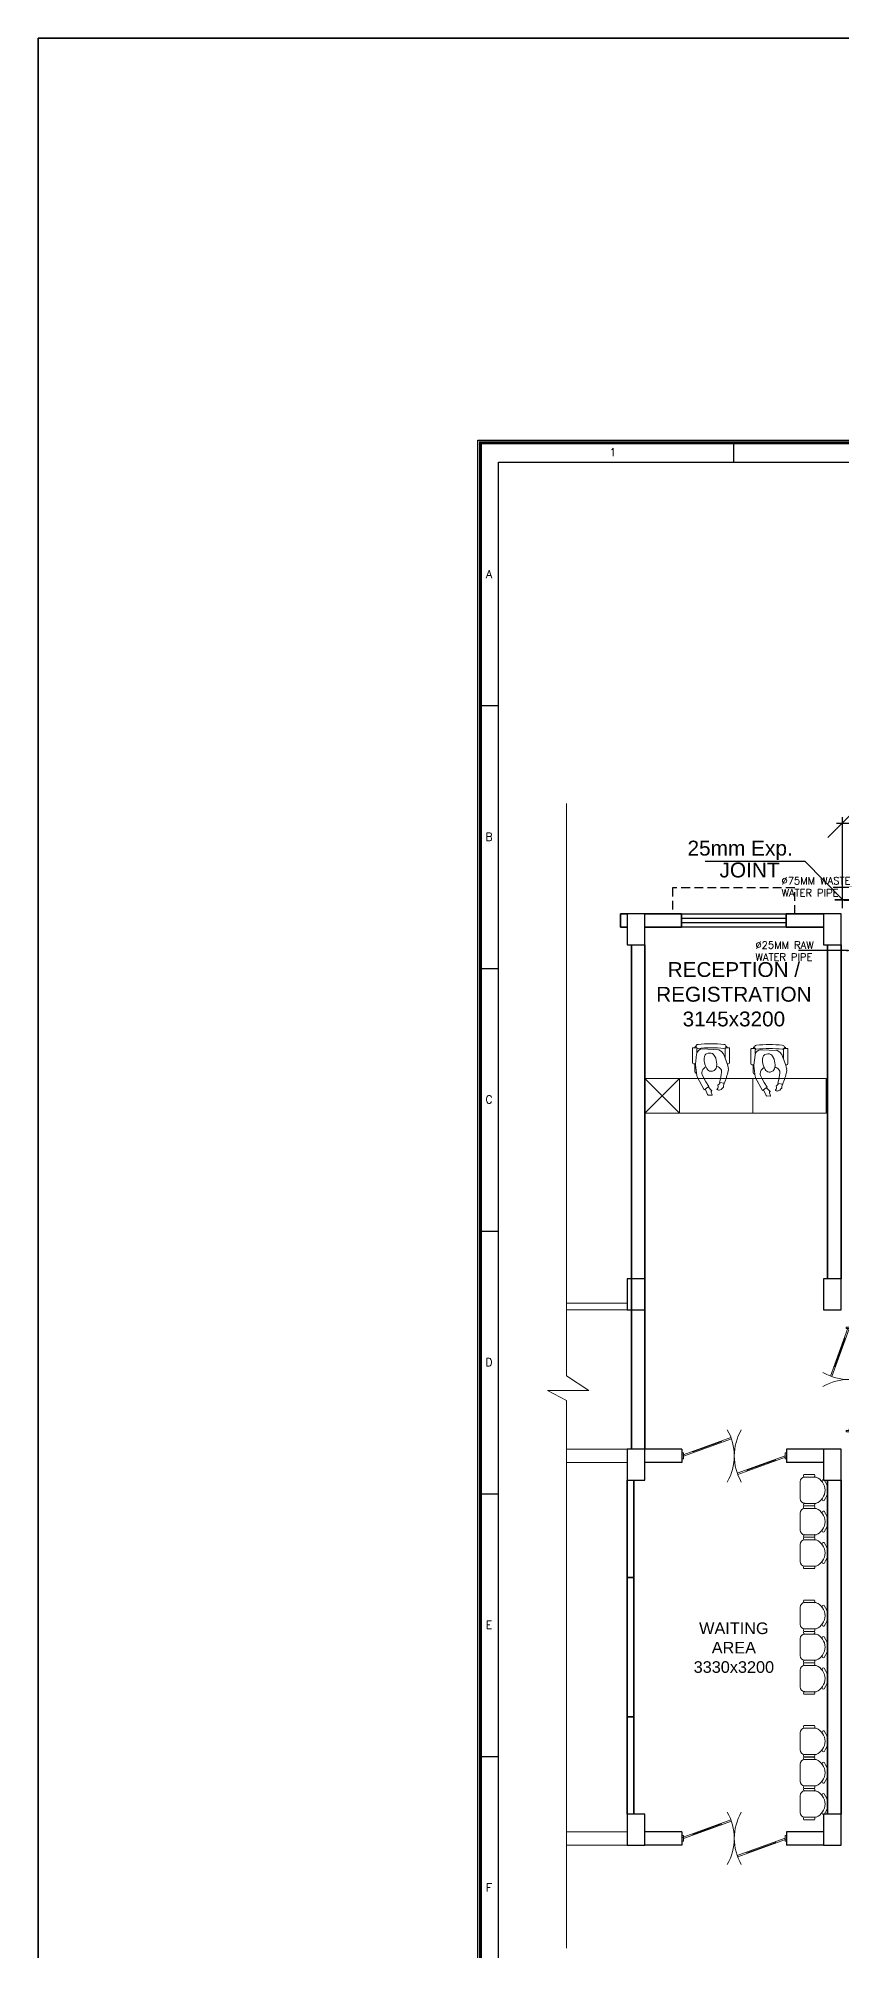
# Model space of a CAD drawing. Header units: millimetres. Extents: x 1448174 to 1599581, y -224422 to -106989.
# Drawn here: x 1448174 to 1461990, y -207901 to -174999 of the extents above; entities that cross this region are included whole.
import ezdxf
from ezdxf import colors
from ezdxf.entities.mleader import LeaderData, LeaderLine
from ezdxf.enums import TextEntityAlignment as Align
from ezdxf.math import Vec2, Vec3

# ---------------------------------------------------------------- set-up
doc = ezdxf.new("R2010")
doc.units = ezdxf.units.MM
doc.header["$LTSCALE"] = 600
doc.header["$MEASUREMENT"] = 0
doc.header["$PDMODE"] = 35
doc.linetypes.add('HIDDEN', pattern=[0.375, 0.25, -0.125])
doc.layers.add('AREA', color=193, linetype='Continuous', plot=False)
for name, color, linetype in [('col', 5, 'Continuous'), ('EXP JOINT', 3, 'Continuous'), ('Lines', 7, 'Continuous'), ('PL- WASTE PIPE', 6, 'Continuous'), ('TEXT', 253, 'Continuous'), ('TITLE', 7, 'Continuous'), ('wall', 1, 'Continuous'), ('Window', 4, 'Continuous')]:
    doc.layers.add(name, color=color, linetype=linetype)
for name, color, linetype, lineweight in [('D.F ', 251, 'Continuous', 5), ('DOOR', 144, 'Continuous', 13), ('funiture', 30, 'Continuous', 13), ('furniture', 30, 'Continuous', 9), ('P-Wall', 1, 'Continuous', 35), ('PL-RA WATER SUPPLY PIPE', 100, 'Continuous', 0)]:
    doc.layers.add(name, color=color, linetype=linetype, lineweight=lineweight)
doc.styles.add('ARIAL', font='arial.ttf')
doc.styles.add('ROMANS', font='romans.shx')
doc.styles.add('ROMANT', font='romant.shx')
doc.styles.get("Standard").update_dxf_attribs({"font": 'stylu.ttf'})
doc.dimstyles.new('CSB', dxfattribs={"dimscale": 150, "dimtxt": 1.5, "dimasz": 1.5, "dimexe": 1, "dimexo": 1, "dimgap": 1, "dimtad": 1, "dimdec": 0, "dimzin": 0, "dimdsep": 46, "dimtxsty": 'ROMANS', "dimblk": 'ARCHTICK', "dimcen": 1, "dimdle": 1, "dimclrd": 5, "dimclre": 5, "dimclrt": 6, "dimadec": 0, "dimazin": 0, "dimtfac": 1, "dimtdec": 0, "dimtix": 1, "dimtmove": 2, "dimatfit": 3, "dimldrblk": 'ARCHTICK', "dimfxl": 1, "dimtolj": 1, "dimtzin": 0, "dimarcsym": 0})
doc.dimstyles.get("Standard").update_dxf_attribs({"dimscale": 1.5, "dimtxt": 225, "dimasz": 200, "dimexe": 100, "dimexo": 100, "dimgap": 0.25, "dimtad": 0, "dimdec": 0, "dimzin": 0, "dimdsep": 46, "dimtxsty": 'ARIAL', "dimblk": 'OBLIQUE', "dimcen": 0.09, "dimdle": 100, "dimclrd": 256, "dimclre": 256, "dimclrt": 6, "dimadec": 0, "dimazin": 0, "dimtfac": 1, "dimtdec": 0, "dimtofl": 0, "dimtmove": 0, "dimatfit": 3, "dimfxl": 1, "dimtolj": 1, "dimtzin": 0, "dimarcsym": 0})

# ---------------------------------------------------------------- blocks, each defined once
blk = doc.blocks.new('A$C749C31A5')
for p, q in [((158, 607), (82, 617)), ((88, 617), (96, 677)), ((99, 684), (126, 712)), ((132, 715), (163, 726)), ((152, 585), (158, 607)), ((173, 725), (195, 716)), ((288, 755), (275, 799)), ((280, 806), (329, 804)), ((281, 738), (283, 739)), ((336, 674), (281, 730)), ((396, 718), (325, 666)), ((325, 666), (373, 594)), ((343, 795), (380, 706)), ((506, 518), (396, 718)), ((18, 315), (39, 315)), ((126, 448), (127, 450)), ((127, 450), (130, 478)), ((130, 478), (136, 515)), ((136, 515), (142, 548)), ((142, 548), (152, 585)), ((162, 371), (148, 385)), ((179, 362), (162, 371)), ((206, 350), (179, 362)), ((207, 359), (202, 318)), ((212, 380), (207, 359)), ((221, 397), (212, 380)), ((383, 333), (356, 388)), ((384, 366), (370, 361)), ((373, 594), (409, 525)), ((417, 401), (384, 366)), ((409, 525), (429, 481)), ((432, 457), (428, 425)), ((531, 330), (512, 501)), ((515, 164), (531, 321)), ((531, 315), (563, 315)), ((544, 425), (544, 315)), ((0, 297), (0, 75)), ((12, 63), (54, 63)), ((36, 63), (36, 56)), ((54, 38), (57, 38)), ((72, 221), (72, 80)), ((98, 157), (129, 119)), ((129, 119), (169, 94)), ((169, 94), (423, 80)), ((287, 145), (314, 146)), ((314, 146), (334, 149)), ((334, 149), (360, 158)), ((510, 141), (510, 80)), ((514, 154), (515, 164)), ((524, 38), (527, 38)), ((527, 63), (569, 63)), ((545, 63), (545, 56)), ((581, 297), (581, 75))]:
    blk.add_line(p, q)
for centre, major_axis, start_param, end_param in [((1922, -82), (-1392, 1392), 0.422326, 0.524594), ((109, 675), (9.48, 9.48), 1.575781, 2.235741), ((136, 702), (-9.48, 9.48), -0.459579, 0.004984), ((208, 587), (-44.7, 44.7), -0.389622, 0.44073), ((168, 713), (9.48, 9.48), 0.392715, 1.111217), ((224, 675), (31.1, 31.1), 1.473299, 2.900347), ((182, 650), (3.16, 3.16), 4.322767, 6.041939), ((193, 712), (-3.16, 3.16), 3.044095, 5.105104), ((280, 801), (-3.64, 3.64), -0.820791, 1.065616), ((284, 734), (3.64, 3.64), 1.454932, 3.132464), ((273, 751), (-10.9, 10.9), 3.025729, 4.207208), ((329, 789), (10.9, 10.9), 5.894858, 7.03319), ((18, 297), (12.6, 12.6), 0.785398, 2.356194), ((107, 403), (-63.2, 63.2), 0.524594, 1.034846), ((1343, 718), (-365, 1316), 1.549601, 1.723123), ((197, 437), (50.6, 50.6), 2.20036, 3.165612), ((444, 312), (236, 54), 2.890446, 3.399922), ((277, 356), (-49.3, 49.3), -0.268954, 0.150173), ((291, 334), (67.6, 67.6), 0.764553, 1.316959), ((293, 360), (-49, 49), 4.341426, 5.496709), ((148, 247), (-177, 177), 3.73355, 4.276249), ((384, 431), (-31.6, 31.6), 3.183154, 3.79164), ((388, 463), (-31.6, 31.6), 3.79164, 4.353509), ((467, 496), (31.6, 31.6), 5.612395, 6.001159), ((500, 425), (31.1, 31.1), 5.497787, 6.69493), ((487, 325), (-31.6, 31.6), 3.824541, 4.041599), ((563, 297), (12.6, 12.6), 5.497787, 7.068583), ((12, 75), (8.63, 8.63), 2.356194, 3.926991), ((54, 56), (-13, 13), 0.785398, 2.356194), ((54, 80), (-12.6, 12.6), 2.356194, 3.926991), ((88, 41), (-22.2, 22.2), -0.785398, 2.356194), ((291, 2090), (-38, 2027), 3.022801, 3.222589), ((291, 2090), (-2089, 53), 1.499279, 1.693085), ((318, 235), (67.3, 67.3), 2.74069, 3.590533), ((336, 210), (-40.8, 40.8), 2.779238, 3.730613), ((418, 179), (-70, 70), 2.402881, 3.670313), ((493, 41), (-22.2, 22.2), 2.356194, 5.497787), ((527, 80), (-12.6, 12.6), 0.785398, 2.356194), ((527, 56), (13, 13), 3.926991, 5.497787), ((569, 75), (-8.63, 8.63), 2.356194, 3.926991)]:
    blk.add_ellipse(centre, major_axis=major_axis, ratio=1, start_param=start_param, end_param=end_param)
blk = doc.blocks.new('A$C66962185')
at = {"layer": 'TITLE', "color": 7}
blk.add_line((30.11, -140930.66), (30.11, -140928.36), dxfattribs=at)
at = {"layer": 'TITLE'}
for p, q in [((2.14, -140930.66), (360.7, -140930.66)), ((2.14, -141176.03), (2.14, -140930.66))]:
    blk.add_line(p, q, dxfattribs=at)
at = {"layer": 'TITLE', "color": 0}
for p, q in [((-0.15, -140959.61), (2.14, -140959.61)), ((-0.15, -140990.86), (2.14, -140990.86)), ((-0.15, -141022.1), (2.14, -141022.1)), ((-0.15, -141053.35), (2.14, -141053.35)), ((0, -141084.59), (2.14, -141084.59))]:
    blk.add_line(p, q, dxfattribs=at)
at = {"layer": 'TITLE', "color": 7, "const_width": 0.355}
blk.add_lwpolyline([(363, -140928.36), (363, -141178.33), (0, -141178.33), (0, -140928.36)], close=True, dxfattribs=at)
at = {"layer": 'TITLE', "color": 7, "style": 'ROMANS'}
blk.add_text('1', height=0.952, dxfattribs=at).set_placement((15.75, -140929.48), align=Align.MIDDLE)
at = {"layer": 'TITLE', "color": 0, "style": 'ROMANS'}
for s, p in [('A', (1.02, -140943.96)), ('B', (1.02, -140975.21)), ('C', (1.02, -141006.45)), ('D', (1.02, -141037.7)), ('E', (1.02, -141068.94)), ('F', (1.02, -141100.19))]:
    blk.add_text(s, height=0.952, dxfattribs=at).set_placement(p, align=Align.MIDDLE)
blk = doc.blocks.new('_Oblique')
at = {"color": 0, "linetype": 'ByBlock', "lineweight": -2}
blk.add_line((-0.5, -0.5), (0.5, 0.5), dxfattribs=at)
blk = doc.blocks.new('*D12')
at = {"layer": 'D.F ', "color": 5, "lineweight": -2, "transparency": 16777216}
for p, q in [((1461902, -188501), (1474961, -188501)), ((1462002, -189963), (1462002, -188401)), ((1495377, -188501), (1482319, -188501)), ((1495277, -189963), (1495277, -188401))]:
    blk.add_line(p, q, dxfattribs=at)
at = {"layer": 'Defpoints', "color": 0, "transparency": 16777216}
for p in [(1462002, -188501), (1462002, -190063), (1495277, -190063)]:
    blk.add_point(p, dxfattribs=at)
at = {"layer": 'D.F ', "color": 5, "lineweight": -2, "transparency": 16777216, "xscale": 500, "yscale": 500, "zscale": 500, "rotation": 180}
blk.add_blockref('_Oblique', (1462002, -188501), dxfattribs=at)
at = {"layer": 'D.F ', "color": 5, "lineweight": -2, "transparency": 16777216, "xscale": 500, "yscale": 500, "zscale": 500}
blk.add_blockref('_Oblique', (1495277, -188501), dxfattribs=at)
at = {"layer": 'D.F ', "color": 7, "transparency": 16777216, "insert": (1478640, -188501), "char_height": 750, "attachment_point": 5, "style": 'ROMANT'}
blk.add_mtext('\\A1;{\\H0.6667x;INFERTILITY CENTER}', dxfattribs=at)
blk = doc.blocks.new('CH1')
for p, q in [((7.8, 8.9), (15.5, 8.9)), ((8.9, 10.6), (16.1, 10.6)), ((18.7, -5.7), (18.7, 5.7)), ((7.8, -8.9), (15.5, -8.9)), ((8.9, -10.6), (16.1, -10.6))]:
    blk.add_line(p, q)
for centre, radius, start, end in [((11.3, 0), 11.3, 141.456, 218.544), ((11.3, 0), 9.53, 111.6314, 248.3686), ((2.9, 6.2), 0.935, 339.0298, 121.3377), ((9.8, 9.9), 1.13, 139.8035, 247.8585), ((15.5, 5.7), 3.19, 0, 90), ((15.2, 9.9), 1.13, 292.1415, 40.1965), ((2.9, -6.2), 0.935, 238.6623, 20.9702), ((9.8, -9.9), 1.13, 112.1415, 220.1965), ((15.5, -5.7), 3.19, 270, 0), ((15.2, -9.9), 1.13, 319.8035, 67.8585)]:
    blk.add_arc(centre, radius, start, end)
blk = doc.blocks.new('A$C32852038')
at = {"xscale": 25.40000009536743, "yscale": 25.39999985694885, "zscale": 25.39999999999785, "rotation": 90}
blk.add_blockref('CH1', (0, -476), dxfattribs=at)
blk = doc.blocks.new('D1')
at = {"layer": 'DOOR', "color": 8}
for p, q in [((19, 69), (825, 362)), ((27, 46), (833, 339)), ((0, 98), (24, 98)), ((0, 98), (0, 0)), ((0, 0), (24, 0)), ((19, 69), (27, 46)), ((24, 98), (24, 0)), ((180, 128), (188, 105)), ((184, 116), (668, 292)), ((672, 280), (663, 304)), ((1737, 52), (931, -241)), ((1745, 29), (939, -264)), ((1745, 29), (1737, 52)), ((1740, 98), (1740, 0)), ((1764, 98), (1740, 98)), ((1764, 0), (1740, 0)), ((1764, 98), (1764, 0)), ((1101, -206), (1092, -182)), ((1580, -18), (1096, -194)), ((1584, -30), (1576, -7))]:
    blk.add_line(p, q, dxfattribs=at)
for centre, start, end in [((0, 49), 330, 30), ((1764, 49), 150, 210)]:
    blk.add_arc(centre, 882, start, end, dxfattribs=at)
blk = doc.blocks.new('W1800')
at = {"layer": 'wall', "color": 7}
for p, q in [((0, -58), (0, 173)), ((1800, 173), (1800, -58))]:
    blk.add_line(p, q, dxfattribs=at)
at = {"layer": 'Window'}
for p, q in [((0, 173), (1800, 173)), ((0, 98), (1800, 98)), ((1800, 18), (0, 18)), ((1800, -58), (0, -58))]:
    blk.add_line(p, q, dxfattribs=at)

msp = doc.modelspace()

# ---------------------------------------------------------------- linework, layer by layer
at = {"layer": 'AREA'}
for points in [[(1455732.3205, -181916.04), (1508329.0246, -181916.04), (1508329.0246, -218162.5549), (1455732.3205, -218162.5549)], [(1455777.3205, -181961.04), (1508284.0246, -181961.04), (1508284.0246, -218117.5549), (1455777.3205, -218117.5549)]]:
    msp.add_lwpolyline(points, close=True, dxfattribs=at)
at = {"layer": 'col'}
for points in [[(1458302.098, -190592.8395), (1458602.098, -190592.8395), (1458602.098, -190062.8395), (1458302.098, -190062.8395)], [(1461677.098, -190592.8395), (1461977.098, -190592.8395), (1461977.098, -190062.8395), (1461677.098, -190062.8395)], [(1458302.098, -196872.8395), (1458602.098, -196872.8395), (1458602.098, -196342.8395), (1458302.098, -196342.8395)], [(1461677.098, -196872.8395), (1461977.098, -196872.8395), (1461977.098, -196342.8395), (1461677.098, -196342.8395)], [(1458302.098, -199802.8395), (1458602.098, -199802.8395), (1458602.098, -199272.8395), (1458302.098, -199272.8395)], [(1461677.098, -199802.8395), (1461977.098, -199802.8395), (1461977.098, -199272.8395), (1461677.098, -199272.8395)], [(1458302.098, -206082.8395), (1458602.098, -206082.8395), (1458602.098, -205552.8395), (1458302.098, -205552.8395)], [(1461677.098, -206082.8395), (1461977.098, -206082.8395), (1461977.098, -205552.8395), (1461677.098, -205552.8395)]]:
    msp.add_lwpolyline(points, close=True, dxfattribs=at)
at = {"layer": 'D.F ', "linetype": 'Continuous'}
for p, q in [((1457258.3118, -188164.9316), (1457258.3118, -198009.6706)), ((1457258.3118, -196757.8395), (1458302.098, -196757.8395)), ((1457258.3118, -196872.8395), (1458302.098, -196872.8395)), ((1457258.3118, -198009.6706), (1457643.6139, -198265.0765)), ((1457643.6139, -198265.0765), (1456929.8362, -198265.0765)), ((1456929.8362, -198265.0765), (1457258.3118, -198434.1268)), ((1457258.3118, -198434.1268), (1457258.3118, -207854.4097)), ((1457258.3118, -199272.8395), (1458302.098, -199272.8395)), ((1457258.3118, -199502.8395), (1458302.098, -199502.8395)), ((1457258.3118, -205852.8395), (1458302.098, -205852.8395)), ((1457258.3118, -206082.8395), (1458302.098, -206082.8395))]:
    msp.add_line(p, q, dxfattribs=at)
at = {"layer": 'funiture'}
for p, q in [((1459202.098, -192892.8395), (1458602.098, -193492.8395)), ((1459202.098, -193492.8395), (1458602.098, -192892.8395))]:
    msp.add_line(p, q, dxfattribs=at)
for points in [[(1458602.098, -192892.8395), (1459202.098, -192892.8395), (1459202.098, -193492.8395), (1458602.098, -193492.8395)], [(1458602.098, -193492.8395), (1458602.098, -192892.8395), (1459202.098, -192892.8395), (1459202.098, -193492.8395)], [(1460462.098, -192892.8395), (1461722.098, -192892.8395), (1461722.098, -193492.8395), (1460462.098, -193492.8395)]]:
    msp.add_lwpolyline(points, close=True, dxfattribs=at)
msp.add_lwpolyline([(1459202.098, -193492.8395), (1461722.098, -193492.8395), (1461722.098, -192892.8395), (1459202.098, -192892.8395), (1459202.098, -193492.8395)], dxfattribs=at)
at = {"layer": 'Lines', "linetype": 'HIDDEN'}
msp.add_lwpolyline([(1461181.2589, -190062.8395), (1461181.2589, -189612.8395), (1459081.2589, -189612.8395), (1459081.2589, -190062.8395)], dxfattribs=at)
at = {"layer": 'P-Wall', "color": 8, "linetype": 'Continuous'}
for p, q in [((1458302.098, -190062.8395), (1458187.098, -190062.8395)), ((1458187.098, -190292.8395), (1458187.098, -190062.8395)), ((1458302.098, -190062.8395), (1458187.098, -190062.8395)), ((1459232.598, -190062.8395), (1458602.098, -190062.8395)), ((1459232.598, -190062.8395), (1459232.598, -190292.8395)), ((1461032.598, -190062.8395), (1461032.598, -190292.8395)), ((1461677.098, -190062.8395), (1461032.598, -190062.8395)), ((1458302.098, -190292.8395), (1458187.098, -190292.8395)), ((1459232.598, -190292.8395), (1458602.098, -190292.8395)), ((1461677.098, -190292.8395), (1461032.598, -190292.8395)), ((1458372.098, -190592.8395), (1458372.098, -199272.8395)), ((1458602.098, -190592.8395), (1458602.098, -199272.8395)), ((1461747.098, -196342.8395), (1461747.098, -190592.8395)), ((1461977.098, -196342.8395), (1461977.098, -190592.8395)), ((1458302.098, -199802.8395), (1458302.098, -201477.8395)), ((1458417.098, -199802.8395), (1458417.098, -201477.8395)), ((1461747.098, -205552.8395), (1461747.098, -199802.8395)), ((1461977.098, -205552.8395), (1461977.098, -199802.8395)), ((1458302.098, -203877.8395), (1458302.098, -201477.8395)), ((1458417.098, -201477.8395), (1458302.098, -201477.8395)), ((1458417.098, -201477.8395), (1458417.098, -203877.8395)), ((1458302.098, -203877.8395), (1458302.098, -205552.8395)), ((1458417.098, -203877.8395), (1458302.098, -203877.8395)), ((1458417.098, -203877.8395), (1458417.098, -205552.8395))]:
    msp.add_line(p, q, dxfattribs=at)
at = {"layer": 'P-Wall', "color": 30, "true_color": 0xf8991e}
msp.add_lwpolyline([(1448174.0104, -174998.858), (1514611.3294, -174998.858), (1514611.3294, -224422.1168), (1448174.0104, -224422.1168)], close=True, dxfattribs=at)
at = {"layer": 'wall', "linetype": 'Continuous'}
for p, q in [((1459242.598, -199272.8395), (1458602.098, -199272.8395)), ((1459242.598, -199272.8395), (1459242.598, -199502.8395)), ((1461042.598, -199272.8395), (1461042.598, -199502.8395)), ((1461677.098, -199272.8395), (1461042.598, -199272.8395)), ((1459242.598, -199502.8395), (1458602.098, -199502.8395)), ((1461677.098, -199502.8395), (1461042.598, -199502.8395)), ((1459242.598, -205852.8395), (1458602.098, -205852.8395)), ((1459242.598, -205852.8395), (1459242.598, -206082.8395)), ((1461042.598, -205852.8395), (1461042.598, -206082.8395)), ((1461677.098, -205852.8395), (1461042.598, -205852.8395)), ((1459242.598, -206082.8395), (1458602.098, -206082.8395)), ((1461677.098, -206082.8395), (1461042.598, -206082.8395))]:
    msp.add_line(p, q, dxfattribs=at)

# ---------------------------------------------------------------- block references
at = {"layer": 'DOOR', "color": 7, "rotation": 180}
msp.add_blockref('W1800', (1461032.598, -190120.3395), dxfattribs=at)
at = {"layer": 'DOOR'}
for p, xscale, yscale, zscale, rotation in [((1462167.098, -197172.8395), -1.020408163312823, 1.020408161915839, 1.020408161527106, 89.99999999999991), ((1462167.098, -197172.8395), -1.020408163312823, 1.020408161915839, 1.020408161527106, 89.99999999999991), ((1461042.598, -199337.8395), 1.020408162847161, 1.020408162847161, 1.020408162847161, 180), ((1461042.598, -205917.8395), 1.020408162847161, 1.020408162847161, 1.020408162847161, 180)]:
    msp.add_blockref('D1', p, dxfattribs=dict(at, xscale=xscale, yscale=yscale, zscale=zscale, rotation=rotation))
at = {"layer": 'funiture', "xscale": 1.099999999714782, "yscale": 1.099999999714782, "zscale": 1.099999999714782, "rotation": 180}
for p in [(1460061.6331, -192297.6223), (1461064.9661, -192311.6202)]:
    msp.add_blockref('A$C749C31A5', p, dxfattribs=at)
at = {"layer": 'furniture', "rotation": 90}
for p in [(1461271.3994, -199977.8395), (1461271.3994, -200517.8395), (1461271.3994, -201057.8395), (1461271.3994, -202137.8395), (1461271.3994, -202677.8395), (1461271.3994, -203217.8395), (1461271.3994, -204297.8395), (1461271.3994, -204837.8395), (1461271.3994, -205377.8395)]:
    msp.add_blockref('A$C32852038', p, dxfattribs=at)
at = {"layer": 'TITLE', "xscale": 144.6465675549349, "yscale": 144.6465665108379, "zscale": 144.6465669265092}
msp.add_blockref('A$C66962185', (1455777.3205, 20202843.0172), dxfattribs=at)

# ---------------------------------------------------------------- texts
at = {"layer": 'EXP JOINT', "color": 6, "style": 'ARIAL'}
for s, p in [('25mm Exp.', (1460242.5634, -188931.6993)), ('JOINT', (1460405.25, -189307.8043))]:
    msp.add_text(s, height=256.28906, dxfattribs=at).set_placement(p, align=Align.MIDDLE_CENTER)
at = {"layer": 'PL- WASTE PIPE', "linetype": 'ByBlock', "lineweight": 0, "ltscale": 5, "insert": (1460954.1521, -189430.189), "char_height": 125, "width": 1332.590876, "attachment_point": 1, "style": 'ROMANS'}
msp.add_mtext('%%c75MM WASTE WATER PIPE', dxfattribs=at)
at = {"layer": 'PL-RA WATER SUPPLY PIPE', "lineweight": 0, "ltscale": 0.01, "insert": (1460505.6095, -190536.5598), "char_height": 125, "width": 1332.590876, "attachment_point": 1, "style": 'ROMANS'}
msp.add_mtext('%%c25MM RAW WATER PIPE', dxfattribs=at)
at = {"layer": 'TEXT', "color": 8, "attachment_point": 5, "style": 'ARIAL'}
for s, insert, char_height, width in [('RECEPTION / REGISTRATION 3145x3200', (1460135.0024, -191447.4819), 255, 2770.907231), ('WAITING AREA 3330x3200', (1460135.0024, -202687.9815), 200, 1382.810368)]:
    msp.add_mtext(s, dxfattribs=dict(at, insert=insert, char_height=char_height, width=width))

# ---------------------------------------------------------------- dimensions: what is measured, and where the dimension line sits
at = {"layer": 'D.F '}
dim = msp.add_aligned_dim(p1=(1495277.098, -190062.8395), p2=(1462002.098, -190062.8395), distance=-1561.56, text='{\\H0.6667x;INFERTILITY CENTER}', dimstyle='Standard', override={"dimscale": 1, "dimtxt": 750, "dimasz": 500, "dimtxsty": 'ROMANT', "dimclrd": 5, "dimclre": 5, "dimclrt": 7}, dxfattribs=at)
dim.commit()
dim.dimension.update_dxf_attribs({"geometry": '*D12', "text_midpoint": (1478639.598, -188501.2795)})

# ---------------------------------------------------------------- leaders
at = {"layer": 'EXP JOINT'}
msp.add_leader([(1462009.2895, -189823.2599), (1461362.0004, -189159.0696), (1459641.8403, -189159.0696)], dimstyle='CSB', override={"dimscale": 100, "dimasz": 2, "dimtxsty": 'ROMANS'}, dxfattribs=at)
at = {"layer": 'PL- WASTE PIPE', "linetype": 'ByBlock', "lineweight": 0, "ltscale": 5}
ml = msp.add_multileader_mtext('Standard', dxfattribs=at)
ml.set_content(' ', color=256)
ml.set_leader_properties()
ml.build(insert=Vec2(0, 0))
ml.multileader.update_dxf_attribs({"text_right_attachment_type": 6, "dogleg_length": 265.0375, "arrow_head_size": 100})
ctx = ml.context
ctx.base_point, ctx.char_height, ctx.arrow_head_size, ctx.landing_gap_size, ctx.plane_origin, ctx.plane_x_axis = Vec3(1461920.5943, -189609.9147), 100, 100, 50, Vec3(1462395.2302, -189989.9479), Vec3(-1, 0)
ctx.right_attachment = 6
notes = []
notes.append((ctx, [(0, (1, 1, 0), (1462185.6318, -189609.9147), (-1, 0), 265.0375, [(0, [(1462404.3643, -189981.4575)], 0, [])])]))
ctx.mtext.insert, ctx.mtext.flow_direction = Vec3(1461820.9604, -189559.9147), 5
at = {"layer": 'PL-RA WATER SUPPLY PIPE', "ltscale": 0.01}
ml = msp.add_multileader_mtext('Standard', dxfattribs=at)
ml.set_content(' ', color=256)
ml.set_leader_properties()
ml.build(insert=Vec2(0, 0))
ml.multileader.update_dxf_attribs({"text_right_attachment_type": 6, "dogleg_length": 341.6084, "arrow_head_size": 100})
ctx = ml.context
ctx.base_point, ctx.char_height, ctx.arrow_head_size, ctx.landing_gap_size, ctx.plane_origin = Vec3(1461176.1233, -190642.8395), 100, 100, 50, Vec3(1462320.9244, -190692.8395)
ctx.right_attachment, ctx.text_align_type = 6, 2
notes.append((ctx, [(0, (1, 1, 0), (1461667.3657, -190692.8395), (-1, 0), 341.6084, [(0, [(1462170.984, -190692.8395)], 0, [])])]))
ctx.mtext.insert, ctx.mtext.alignment, ctx.mtext.flow_direction = Vec3(1461275.7572, -190572.8395), 3, 5
for ctx, leaders in notes:
    for number, flags, end, landing, length, lines in leaders:
        leader = LeaderData()
        leader.index, (leader.has_last_leader_line, leader.has_dogleg_vector, leader.attachment_direction) = number, flags
        leader.last_leader_point, leader.dogleg_vector, leader.dogleg_length = Vec3(end), Vec3(landing), length
        for number, points, colour, breaks in lines:
            line = LeaderLine()
            line.index, line.vertices, line.color, line.breaks = number, Vec3.list(points), colors.encode_raw_color(colour), breaks
            leader.lines.append(line)
        ctx.leaders.append(leader)

doc.saveas('drawing.dxf')
